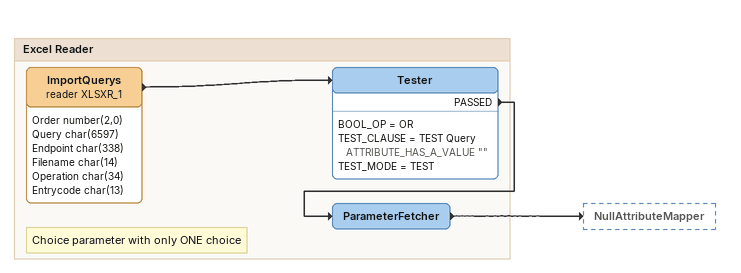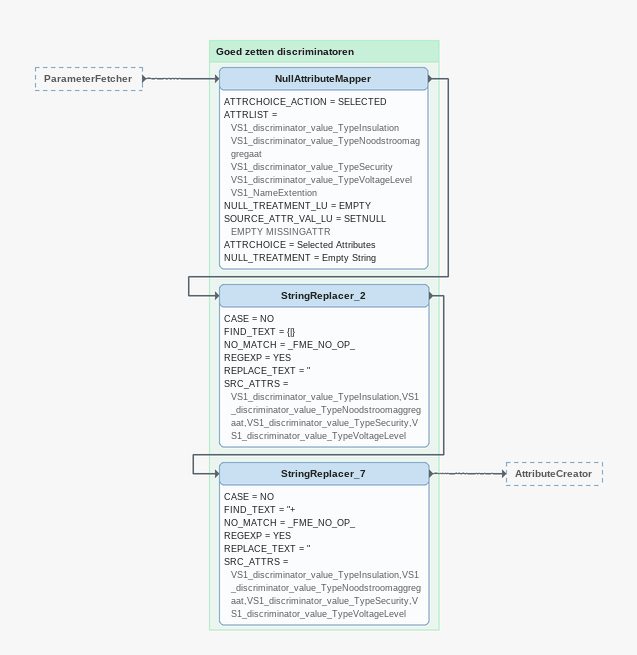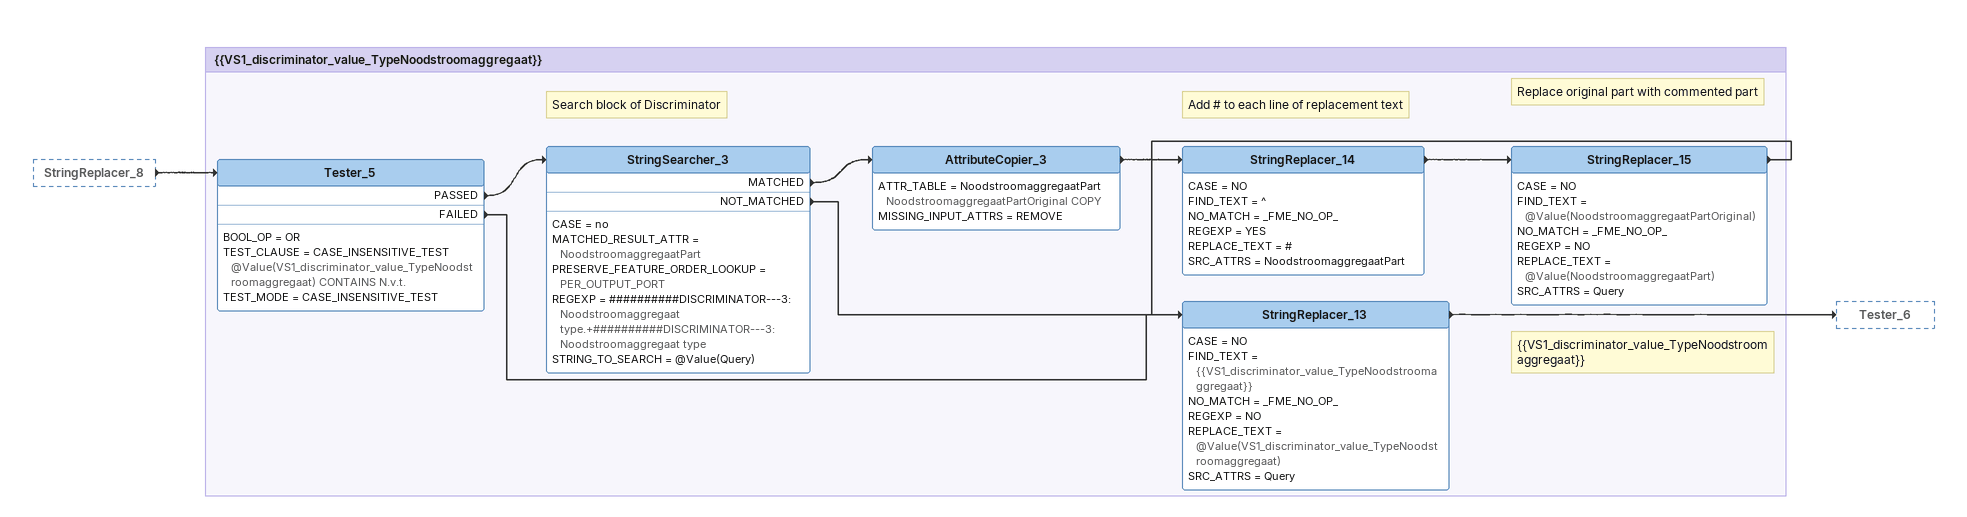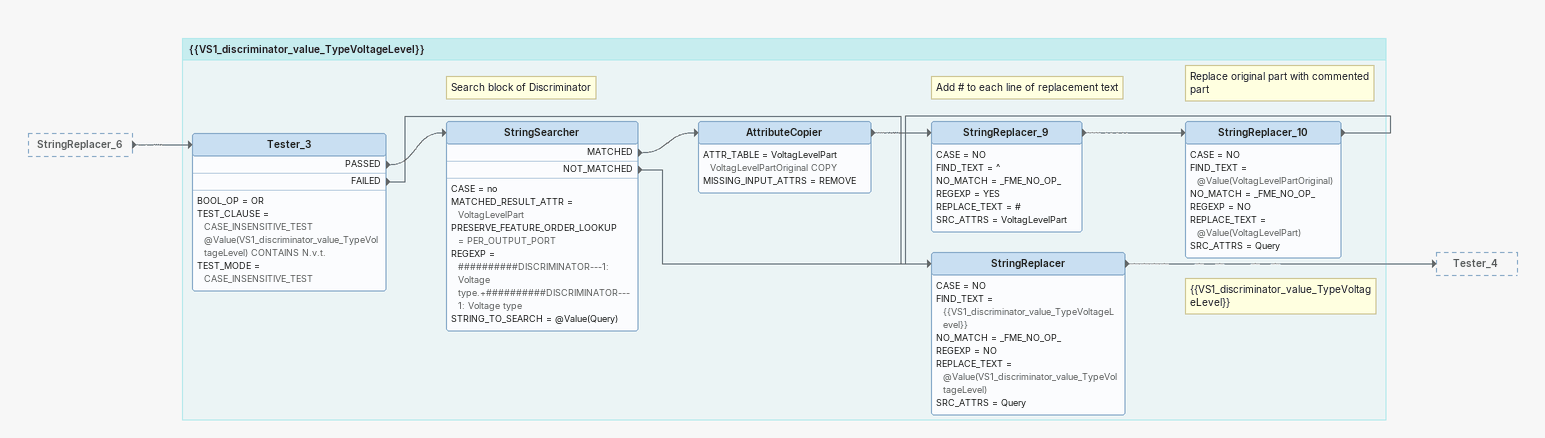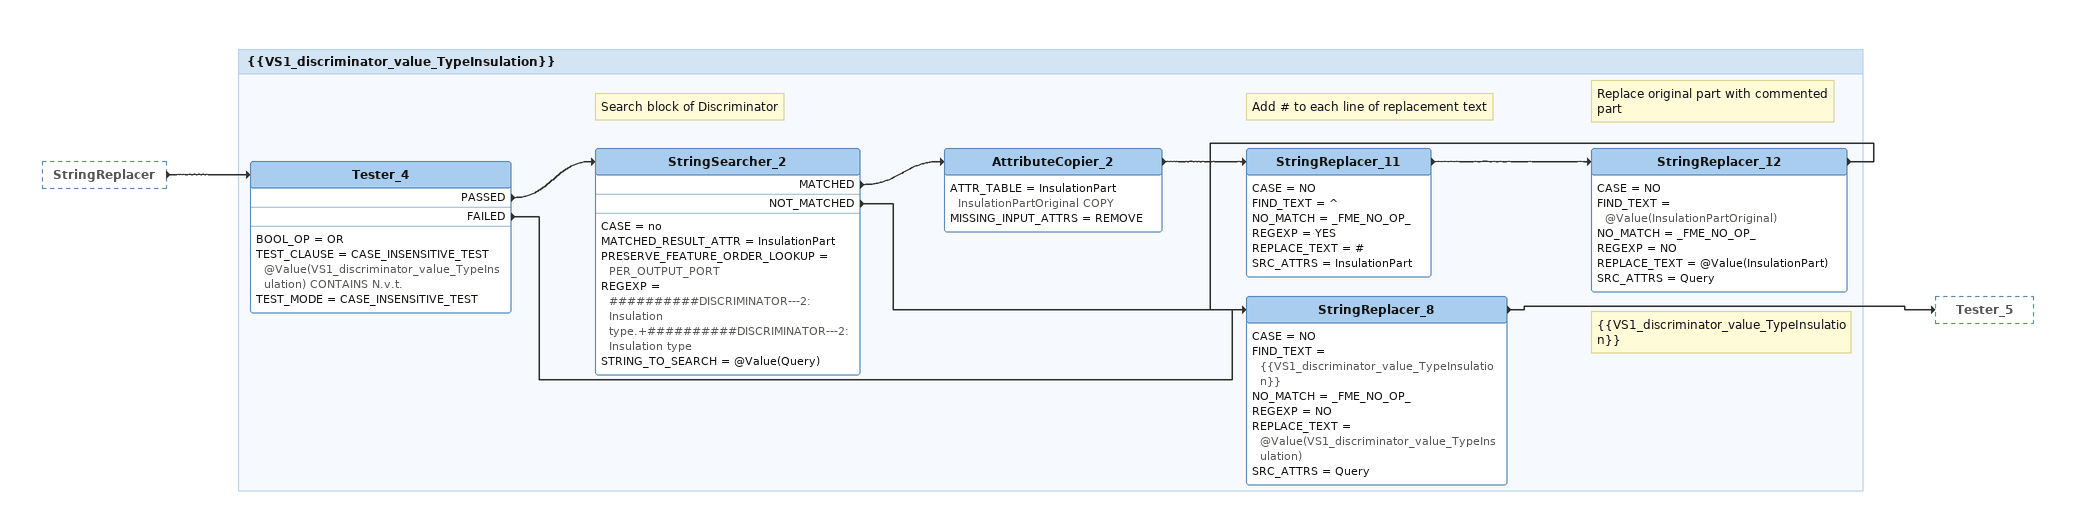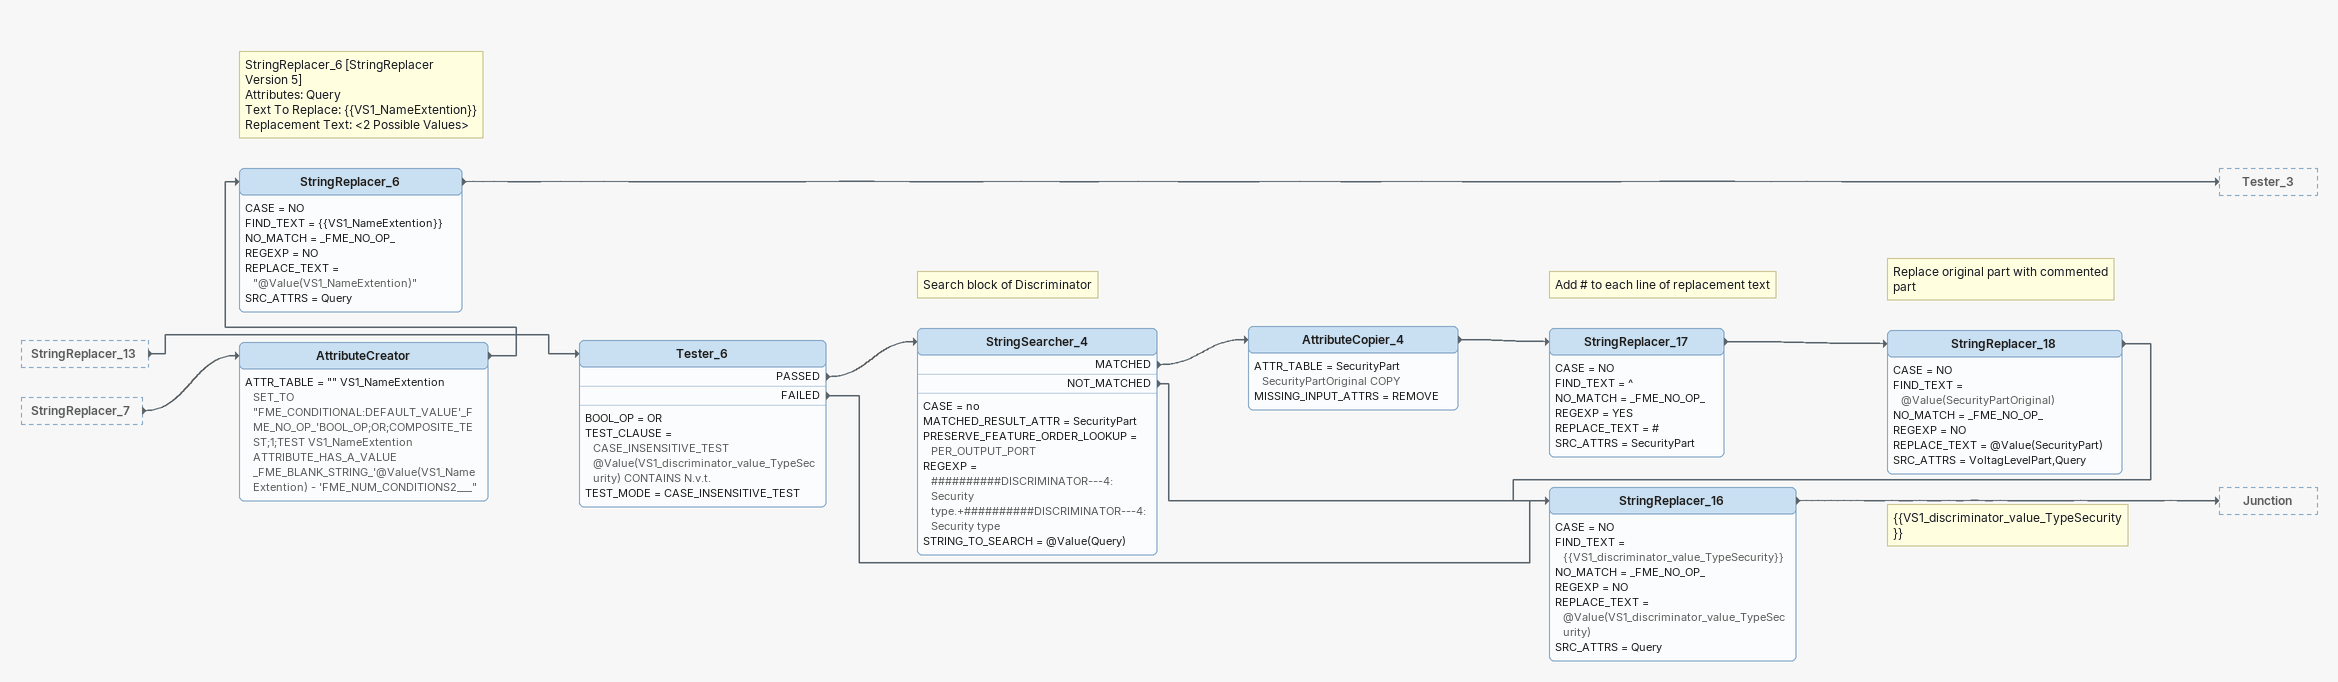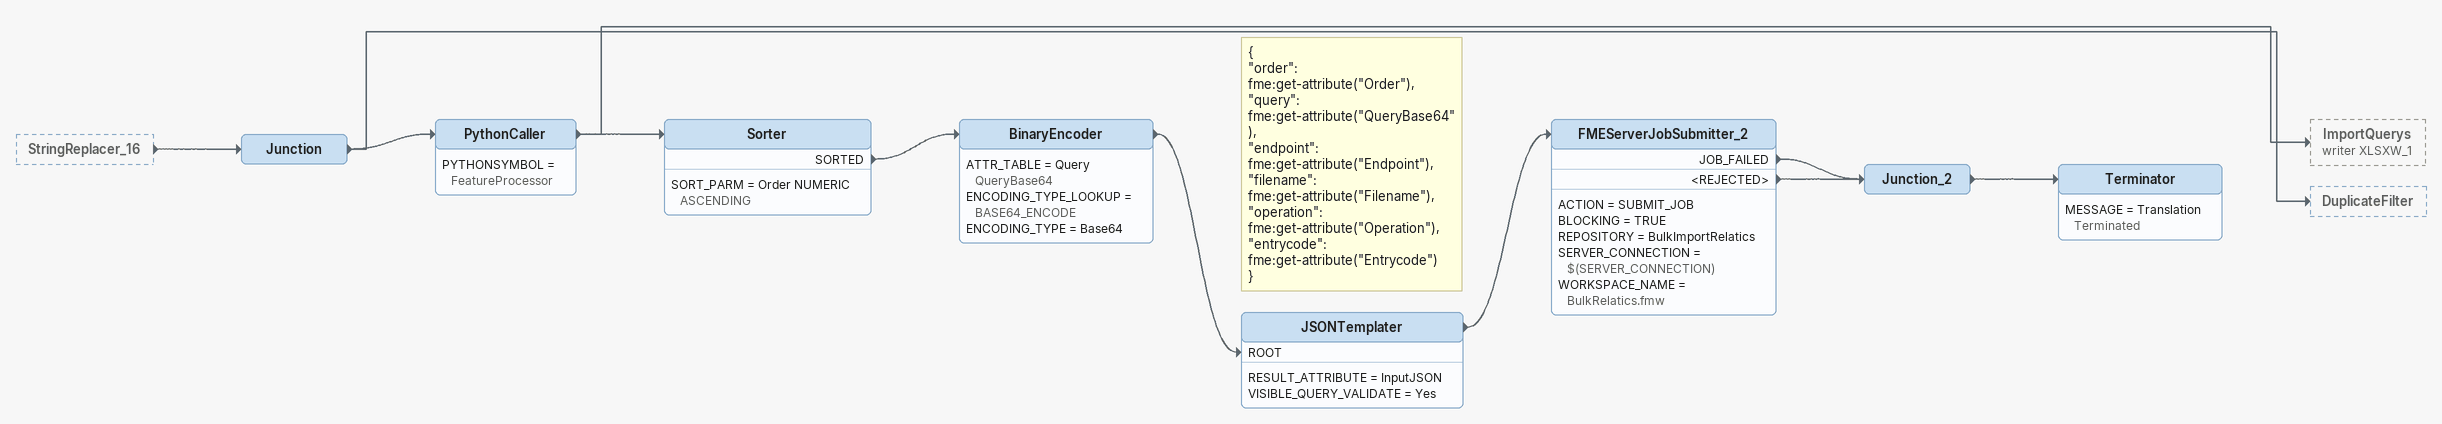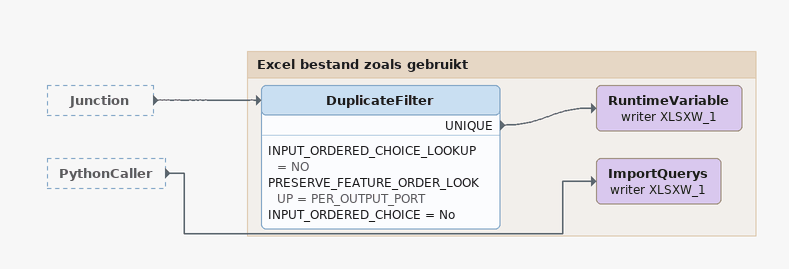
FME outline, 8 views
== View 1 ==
Bookmark: Excel Reader
Note: Choice parameter with only ONE choice
ImportQuerys (reader XLSXR_1)
    attributes: Order number(2,0), Query char(6597), Endpoint char(338), Filename char(14), Operation char(34), Entrycode char(13)
    -> Tester
Tester
    BOOL_OP = OR
    TEST_CLAUSE = TEST Query ATTRIBUTE_HAS_A_VALUE ""
    TEST_MODE = TEST
    PASSED -> ParameterFetcher
ParameterFetcher
    -> NullAttributeMapper

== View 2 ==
ParameterFetcher [outside]
    -> NullAttributeMapper

Bookmark: Goed zetten discriminatoren
NullAttributeMapper
    ATTRCHOICE_ACTION = SELECTED
    ATTRLIST = VS1_discriminator_value_TypeInsulation VS1_discriminator_value_TypeNoodstroomaggregaat VS1_discriminator_value_TypeSecurity VS1_discriminator_value_TypeVoltageLevel VS1_NameExtention
    NULL_TREATMENT_LU = EMPTY
    SOURCE_ATTR_VAL_LU = SETNULL EMPTY MISSINGATTR
    ATTRCHOICE = Selected Attributes
    NULL_TREATMENT = Empty String
    -> StringReplacer_2
StringReplacer_2
    CASE = NO
    FIND_TEXT = {|}
    NO_MATCH = _FME_NO_OP_
    REGEXP = YES
    REPLACE_TEXT = "
    SRC_ATTRS = VS1_discriminator_value_TypeInsulation,VS1_discriminator_value_TypeNoodstroomaggregaat,VS1_discriminator_value_TypeSecurity,VS1_discriminator_value_TypeVoltageLevel
    -> StringReplacer_7
StringReplacer_7
    CASE = NO
    FIND_TEXT = "+
    NO_MATCH = _FME_NO_OP_
    REGEXP = YES
    REPLACE_TEXT = "
    SRC_ATTRS = VS1_discriminator_value_TypeInsulation,VS1_discriminator_value_TypeNoodstroomaggregaat,VS1_discriminator_value_TypeSecurity,VS1_discriminator_value_TypeVoltageLevel
    -> AttributeCreator

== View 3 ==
StringReplacer_8 [outside]
    -> Tester_5

Bookmark: {{VS1_discriminator_value_TypeNoodstroomaggregaat}}
Tester_5
    BOOL_OP = OR
    TEST_CLAUSE = CASE_INSENSITIVE_TEST @Value(VS1_discriminator_value_TypeNoodstroomaggregaat) CONTAINS N.v.t.
    TEST_MODE = CASE_INSENSITIVE_TEST
    PASSED -> StringSearcher_3
    FAILED -> StringReplacer_13
Note: Search block of Discriminator
StringSearcher_3
    CASE = no
    MATCHED_RESULT_ATTR = NoodstroomaggregaatPart
    PRESERVE_FEATURE_ORDER_LOOKUP = PER_OUTPUT_PORT
    REGEXP = ##########DISCRIMINATOR---3: Noodstroomaggregaat type.+##########DISCRIMINATOR---3: Noodstroomaggregaat type
    STRING_TO_SEARCH = @Value(Query)
    MATCHED -> AttributeCopier_3
    NOT_MATCHED -> StringReplacer_13
AttributeCopier_3
    ATTR_TABLE = NoodstroomaggregaatPart NoodstroomaggregaatPartOriginal COPY
    MISSING_INPUT_ATTRS = REMOVE
    -> StringReplacer_14
Note: Add # to each line of replacement text
StringReplacer_14
    CASE = NO
    FIND_TEXT = ^
    NO_MATCH = _FME_NO_OP_
    REGEXP = YES
    REPLACE_TEXT = #
    SRC_ATTRS = NoodstroomaggregaatPart
    -> StringReplacer_15
Note: Replace original part with commented part
StringReplacer_15
    CASE = NO
    FIND_TEXT = @Value(NoodstroomaggregaatPartOriginal)
    NO_MATCH = _FME_NO_OP_
    REGEXP = NO
    REPLACE_TEXT = @Value(NoodstroomaggregaatPart)
    SRC_ATTRS = Query
    -> StringReplacer_13
Note: {{VS1_discriminator_value_TypeNoodstroomaggregaat}}
StringReplacer_13
    CASE = NO
    FIND_TEXT = {{VS1_discriminator_value_TypeNoodstroomaggregaat}}
    NO_MATCH = _FME_NO_OP_
    REGEXP = NO
    REPLACE_TEXT = @Value(VS1_discriminator_value_TypeNoodstroomaggregaat)
    SRC_ATTRS = Query
    -> Tester_6

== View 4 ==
StringReplacer_6 [outside]
    -> Tester_3

Bookmark: {{VS1_discriminator_value_TypeVoltageLevel}}
Tester_3
    BOOL_OP = OR
    TEST_CLAUSE = CASE_INSENSITIVE_TEST @Value(VS1_discriminator_value_TypeVoltageLevel) CONTAINS N.v.t.
    TEST_MODE = CASE_INSENSITIVE_TEST
    PASSED -> StringSearcher
    FAILED -> StringReplacer
Note: Search block of Discriminator
StringSearcher
    CASE = no
    MATCHED_RESULT_ATTR = VoltagLevelPart
    PRESERVE_FEATURE_ORDER_LOOKUP = PER_OUTPUT_PORT
    REGEXP = ##########DISCRIMINATOR---1: Voltage type.+##########DISCRIMINATOR---1: Voltage type
    STRING_TO_SEARCH = @Value(Query)
    MATCHED -> AttributeCopier
    NOT_MATCHED -> StringReplacer
AttributeCopier
    ATTR_TABLE = VoltagLevelPart VoltagLevelPartOriginal COPY
    MISSING_INPUT_ATTRS = REMOVE
    -> StringReplacer_9
Note: Add # to each line of replacement text
StringReplacer_9
    CASE = NO
    FIND_TEXT = ^
    NO_MATCH = _FME_NO_OP_
    REGEXP = YES
    REPLACE_TEXT = #
    SRC_ATTRS = VoltagLevelPart
    -> StringReplacer_10
Note: Replace original part with commented part
StringReplacer_10
    CASE = NO
    FIND_TEXT = @Value(VoltagLevelPartOriginal)
    NO_MATCH = _FME_NO_OP_
    REGEXP = NO
    REPLACE_TEXT = @Value(VoltagLevelPart)
    SRC_ATTRS = Query
    -> StringReplacer
Note: {{VS1_discriminator_value_TypeVoltageLevel}}
StringReplacer
    CASE = NO
    FIND_TEXT = {{VS1_discriminator_value_TypeVoltageLevel}}
    NO_MATCH = _FME_NO_OP_
    REGEXP = NO
    REPLACE_TEXT = @Value(VS1_discriminator_value_TypeVoltageLevel)
    SRC_ATTRS = Query
    -> Tester_4

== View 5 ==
StringReplacer [outside]
    -> Tester_4

Bookmark: {{VS1_discriminator_value_TypeInsulation}}
Tester_4
    BOOL_OP = OR
    TEST_CLAUSE = CASE_INSENSITIVE_TEST @Value(VS1_discriminator_value_TypeInsulation) CONTAINS N.v.t.
    TEST_MODE = CASE_INSENSITIVE_TEST
    PASSED -> StringSearcher_2
    FAILED -> StringReplacer_8
Note: Search block of Discriminator
StringSearcher_2
    CASE = no
    MATCHED_RESULT_ATTR = InsulationPart
    PRESERVE_FEATURE_ORDER_LOOKUP = PER_OUTPUT_PORT
    REGEXP = ##########DISCRIMINATOR---2: Insulation type.+##########DISCRIMINATOR---2: Insulation type
    STRING_TO_SEARCH = @Value(Query)
    MATCHED -> AttributeCopier_2
    NOT_MATCHED -> StringReplacer_8
AttributeCopier_2
    ATTR_TABLE = InsulationPart InsulationPartOriginal COPY
    MISSING_INPUT_ATTRS = REMOVE
    -> StringReplacer_11
Note: Add # to each line of replacement text
StringReplacer_11
    CASE = NO
    FIND_TEXT = ^
    NO_MATCH = _FME_NO_OP_
    REGEXP = YES
    REPLACE_TEXT = #
    SRC_ATTRS = InsulationPart
    -> StringReplacer_12
Note: Replace original part with commented part
StringReplacer_12
    CASE = NO
    FIND_TEXT = @Value(InsulationPartOriginal)
    NO_MATCH = _FME_NO_OP_
    REGEXP = NO
    REPLACE_TEXT = @Value(InsulationPart)
    SRC_ATTRS = Query
    -> StringReplacer_8
Note: {{VS1_discriminator_value_TypeInsulation}}
StringReplacer_8
    CASE = NO
    FIND_TEXT = {{VS1_discriminator_value_TypeInsulation}}
    NO_MATCH = _FME_NO_OP_
    REGEXP = NO
    REPLACE_TEXT = @Value(VS1_discriminator_value_TypeInsulation)
    SRC_ATTRS = Query
    -> Tester_5

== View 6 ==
StringReplacer_13 [outside]
    -> Tester_6
StringReplacer_7 [outside]
    -> AttributeCreator
AttributeCreator
    ATTR_TABLE = "" VS1_NameExtention SET_TO "FME_CONDITIONAL:DEFAULT_VALUE'_FME_NO_OP_'BOOL_OP;OR;COMPOSITE_TEST;1;TEST VS1_NameExtention ATTRIBUTE_HAS_A_VALUE _FME_BLANK_STRING_'@Value(VS1_NameExtention) - 'FME_NUM_CONDITIONS2___"
    -> StringReplacer_6
Note: StringReplacer_6 [StringReplacer Version 5] / Attributes: Query / Text To Replace: {{VS1_NameExtention}} / Replacement Text: <2 Possible Values>
StringReplacer_6
    CASE = NO
    FIND_TEXT = {{VS1_NameExtention}}
    NO_MATCH = _FME_NO_OP_
    REGEXP = NO
    REPLACE_TEXT = "@Value(VS1_NameExtention)"
    SRC_ATTRS = Query
    -> Tester_3
Tester_6
    BOOL_OP = OR
    TEST_CLAUSE = CASE_INSENSITIVE_TEST @Value(VS1_discriminator_value_TypeSecurity) CONTAINS N.v.t.
    TEST_MODE = CASE_INSENSITIVE_TEST
    PASSED -> StringSearcher_4
    FAILED -> StringReplacer_16
Note: Search block of Discriminator
StringSearcher_4
    CASE = no
    MATCHED_RESULT_ATTR = SecurityPart
    PRESERVE_FEATURE_ORDER_LOOKUP = PER_OUTPUT_PORT
    REGEXP = ##########DISCRIMINATOR---4: Security type.+##########DISCRIMINATOR---4: Security type
    STRING_TO_SEARCH = @Value(Query)
    MATCHED -> AttributeCopier_4
    NOT_MATCHED -> StringReplacer_16
AttributeCopier_4
    ATTR_TABLE = SecurityPart SecurityPartOriginal COPY
    MISSING_INPUT_ATTRS = REMOVE
    -> StringReplacer_17
Note: Add # to each line of replacement text
StringReplacer_17
    CASE = NO
    FIND_TEXT = ^
    NO_MATCH = _FME_NO_OP_
    REGEXP = YES
    REPLACE_TEXT = #
    SRC_ATTRS = SecurityPart
    -> StringReplacer_18
Note: Replace original part with commented part
StringReplacer_18
    CASE = NO
    FIND_TEXT = @Value(SecurityPartOriginal)
    NO_MATCH = _FME_NO_OP_
    REGEXP = NO
    REPLACE_TEXT = @Value(SecurityPart)
    SRC_ATTRS = VoltagLevelPart,Query
    -> StringReplacer_16
Note: {{VS1_discriminator_value_TypeSecurity}}
StringReplacer_16
    CASE = NO
    FIND_TEXT = {{VS1_discriminator_value_TypeSecurity}}
    NO_MATCH = _FME_NO_OP_
    REGEXP = NO
    REPLACE_TEXT = @Value(VS1_discriminator_value_TypeSecurity)
    SRC_ATTRS = Query
    -> Junction

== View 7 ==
StringReplacer_16 [outside]
    -> Junction
Junction
    -> DuplicateFilter
    -> PythonCaller
PythonCaller
    PYTHONSYMBOL = FeatureProcessor
    -> ImportQuerys (writer XLSXW_1)
    -> Sorter
Sorter
    SORT_PARM = Order NUMERIC ASCENDING
    SORTED -> BinaryEncoder
BinaryEncoder
    ATTR_TABLE = Query QueryBase64
    ENCODING_TYPE_LOOKUP = BASE64_ENCODE
    ENCODING_TYPE = Base64
    -> JSONTemplater [ROOT]
Note: { / "order": fme:get-attribute("Order"), / "query": fme:get-attribute("QueryBase64"), / "endpoint": fme:get-attribute("Endpoint"), / "filename": fme:get-attribute("Filename"), / "operation": fme:get-attribute("Operation"), / "entrycode": fme:get-attribute("Entrycode") / }
JSONTemplater
    RESULT_ATTRIBUTE = InputJSON
    VISIBLE_QUERY_VALIDATE = Yes
    -> FMEServerJobSubmitter_2
FMEServerJobSubmitter_2
    ACTION = SUBMIT_JOB
    BLOCKING = TRUE
    REPOSITORY = BulkImportRelatics
    SERVER_CONNECTION = $(SERVER_CONNECTION)
    WORKSPACE_NAME = BulkRelatics.fmw
    JOB_FAILED -> Junction_2
    <REJECTED> -> Junction_2
Junction_2
    -> Terminator
Terminator
    MESSAGE = Translation Terminated

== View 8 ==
Junction [outside]
    -> DuplicateFilter
PythonCaller [outside]
    -> ImportQuerys (writer XLSXW_1)

Bookmark: Excel bestand zoals gebruikt
DuplicateFilter
    INPUT_ORDERED_CHOICE_LOOKUP = NO
    PRESERVE_FEATURE_ORDER_LOOKUP = PER_OUTPUT_PORT
    INPUT_ORDERED_CHOICE = No
    UNIQUE -> RuntimeVariable (writer XLSXW_1)
RuntimeVariable (writer XLSXW_1)
ImportQuerys (writer XLSXW_1)
